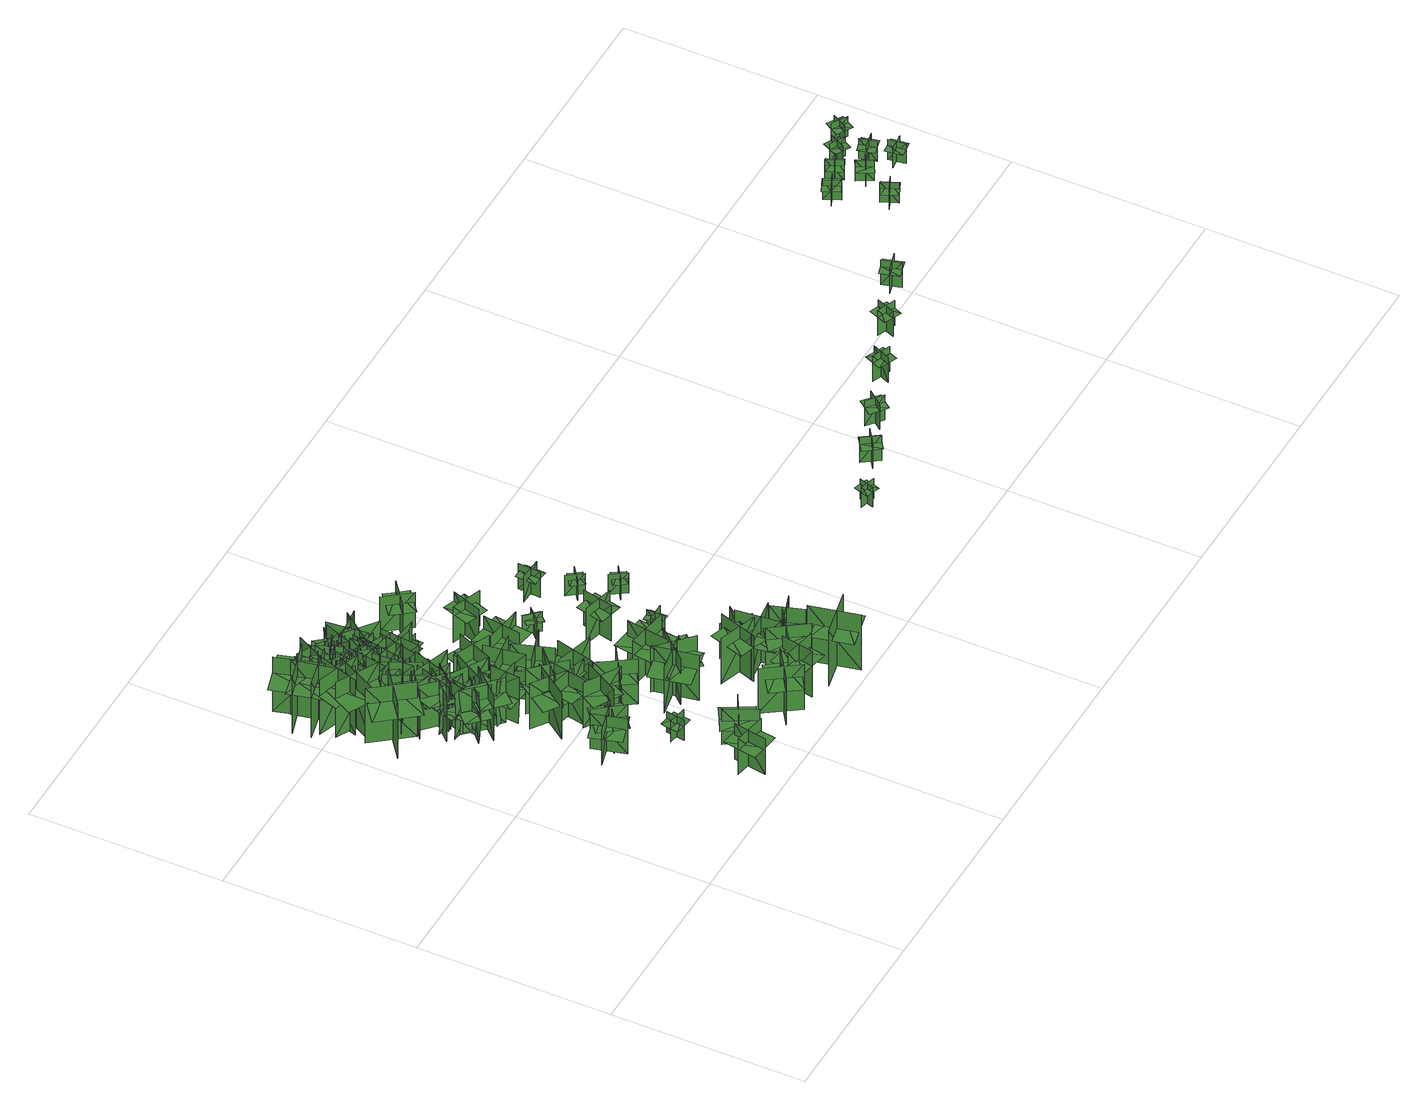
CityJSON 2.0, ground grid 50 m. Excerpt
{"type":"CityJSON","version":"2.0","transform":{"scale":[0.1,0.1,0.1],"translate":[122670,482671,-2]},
"CityObjects":{
"tree1":{"type":"SolitaryVegetationObject","geometry":[{"type":"MultiSurface","lod":"1","boundaries":[[[0,1,2]],[[0,2,3]],[[4,5,6]],[[4,6,7]],[[8,9,10]],[[8,10,11]],[[8,11,12]],[[8,12,13]]]}]},
"tree2":{"type":"SolitaryVegetationObject","geometry":[{"type":"MultiSurface","lod":"1","boundaries":[[[14,15,16]],[[14,16,17]],[[18,19,20]],[[18,20,21]],[[22,23,24]],[[22,24,25]],[[22,25,26]],[[22,26,27]]]}]},
"tree3":{"type":"SolitaryVegetationObject","geometry":[{"type":"MultiSurface","lod":"1","boundaries":[[[28,29,30]],[[28,30,31]],[[32,33,34]],[[32,34,35]],[[36,37,38]],[[36,38,39]],[[36,39,40]],[[36,40,41]]]}]},
"tree4":{"type":"SolitaryVegetationObject","geometry":[{"type":"MultiSurface","lod":"1","boundaries":[[[42,43,44]],[[42,44,45]],[[46,47,48]],[[46,48,49]],[[50,51,52]],[[50,52,53]],[[50,53,54]],[[50,54,55]]]}]},
"tree5":{"type":"SolitaryVegetationObject","geometry":[{"type":"MultiSurface","lod":"1","boundaries":[[[56,57,58]],[[56,58,59]],[[60,61,62]],[[60,62,63]],[[64,65,66]],[[64,66,67]],[[64,67,68]],[[64,68,69]]]}]},
"tree6":{"type":"SolitaryVegetationObject","geometry":[{"type":"MultiSurface","lod":"1","boundaries":[[[70,71,72]],[[70,72,73]],[[74,75,76]],[[74,76,77]],[[78,79,80]],[[78,80,81]],[[78,81,82]],[[78,82,83]]]}]},
"tree7":{"type":"SolitaryVegetationObject","geometry":[{"type":"MultiSurface","lod":"1","boundaries":[[[84,85,86]],[[84,86,87]],[[88,89,90]],[[88,90,91]],[[92,93,94]],[[92,94,95]],[[92,95,96]],[[92,96,97]]]}]},
"tree8":{"type":"SolitaryVegetationObject","geometry":[{"type":"MultiSurface","lod":"1","boundaries":[[[98,99,100]],[[98,100,101]],[[102,103,104]],[[102,104,105]],[[106,107,103]],[[106,103,102]],[[108,109,99]],[[108,99,98]],[[98,99,110]],[[98,110,111]],[[98,112,113]],[[98,113,99]]]}]},
"tree9":{"type":"SolitaryVegetationObject","geometry":[{"type":"MultiSurface","lod":"1","boundaries":[[[114,115,116]],[[114,116,117]],[[118,119,120]],[[118,120,121]],[[122,123,124]],[[122,124,125]],[[122,125,126]],[[122,126,127]]]}]},
"tree10":{"type":"SolitaryVegetationObject","geometry":[{"type":"MultiSurface","lod":"1","boundaries":[[[128,129,130]],[[128,130,131]],[[132,133,134]],[[132,134,135]],[[136,137,133]],[[136,133,132]],[[138,139,129]],[[138,129,128]],[[128,129,140]],[[128,140,141]],[[128,142,143]],[[128,143,129]]]}]},
"tree11":{"type":"SolitaryVegetationObject","geometry":[{"type":"MultiSurface","lod":"1","boundaries":[[[144,145,146]],[[144,146,147]],[[148,149,150]],[[148,150,151]],[[152,153,149]],[[152,149,148]],[[154,155,145]],[[154,145,144]],[[144,145,156]],[[144,156,157]],[[144,158,159]],[[144,159,145]]]}]},
"tree12":{"type":"SolitaryVegetationObject","geometry":[{"type":"MultiSurface","lod":"1","boundaries":[[[160,161,162]],[[160,162,163]],[[164,165,166]],[[164,166,167]],[[168,169,170]],[[168,170,171]],[[168,171,172]],[[168,172,173]]]}]},
"tree13":{"type":"SolitaryVegetationObject","geometry":[{"type":"MultiSurface","lod":"1","boundaries":[[[174,175,176]],[[174,176,177]],[[178,179,180]],[[178,180,181]],[[182,183,184]],[[182,184,185]],[[182,185,186]],[[182,186,187]]]}]},
"tree14":{"type":"SolitaryVegetationObject","geometry":[{"type":"MultiSurface","lod":"1","boundaries":[[[188,189,190]],[[188,190,191]],[[192,193,194]],[[192,194,195]],[[196,197,198]],[[196,198,199]],[[196,199,200]],[[196,200,201]]]}]},
"tree15":{"type":"SolitaryVegetationObject","geometry":[{"type":"MultiSurface","lod":"1","boundaries":[[[202,203,204]],[[202,204,205]],[[206,207,208]],[[206,208,209]],[[210,211,212]],[[210,212,213]],[[210,213,214]],[[210,214,215]]]}]},
"tree16":{"type":"SolitaryVegetationObject","geometry":[{"type":"MultiSurface","lod":"1","boundaries":[[[216,217,218]],[[216,218,219]],[[220,221,222]],[[220,222,223]],[[224,225,226]],[[224,226,227]],[[224,227,228]],[[224,228,229]]]}]},
"tree17":{"type":"SolitaryVegetationObject","geometry":[{"type":"MultiSurface","lod":"1","boundaries":[[[230,231,232]],[[230,232,233]],[[234,235,236]],[[234,236,237]],[[238,239,240]],[[238,240,241]],[[238,241,242]],[[238,242,243]]]}]},
"tree18":{"type":"SolitaryVegetationObject","geometry":[{"type":"MultiSurface","lod":"1","boundaries":[[[244,245,246]],[[244,246,247]],[[248,249,250]],[[248,250,251]],[[252,253,254]],[[252,254,255]],[[252,255,256]],[[252,256,257]]]}]},
"tree19":{"type":"SolitaryVegetationObject","geometry":[{"type":"MultiSurface","lod":"1","boundaries":[[[258,259,260]],[[258,260,261]],[[262,263,264]],[[262,264,265]],[[266,267,263]],[[266,263,262]],[[268,269,259]],[[268,259,258]],[[258,259,270]],[[258,270,271]],[[258,272,273]],[[258,273,259]]]}]},
"tree20":{"type":"SolitaryVegetationObject","geometry":[{"type":"MultiSurface","lod":"1","boundaries":[[[274,275,276]],[[274,276,277]],[[278,279,280]],[[278,280,281]],[[282,283,284]],[[282,284,285]],[[282,285,286]],[[282,286,287]]]}]},
"tree21":{"type":"SolitaryVegetationObject","geometry":[{"type":"MultiSurface","lod":"1","boundaries":[[[288,289,290]],[[288,290,291]],[[292,293,294]],[[292,294,295]],[[296,297,298]],[[296,298,299]],[[296,299,300]],[[296,300,301]]]}]},
"tree22":{"type":"SolitaryVegetationObject","geometry":[{"type":"MultiSurface","lod":"1","boundaries":[[[302,303,304]],[[302,304,305]],[[306,307,308]],[[306,308,309]],[[310,311,312]],[[310,312,313]],[[310,313,314]],[[310,314,315]]]}]},
"tree23":{"type":"SolitaryVegetationObject","geometry":[{"type":"MultiSurface","lod":"1","boundaries":[[[316,317,318]],[[316,318,319]],[[320,321,322]],[[320,322,323]],[[324,325,326]],[[324,326,327]],[[324,327,328]],[[324,328,329]]]}]},
"tree24":{"type":"SolitaryVegetationObject","geometry":[{"type":"MultiSurface","lod":"1","boundaries":[[[330,331,332]],[[330,332,333]],[[334,335,336]],[[334,336,337]],[[338,339,340]],[[338,340,341]],[[338,341,342]],[[338,342,343]]]}]},
"tree25":{"type":"SolitaryVegetationObject","geometry":[{"type":"MultiSurface","lod":"1","boundaries":[[[344,345,346]],[[344,346,347]],[[348,349,350]],[[348,350,351]],[[352,353,354]],[[352,354,355]],[[352,355,356]],[[352,356,357]]]}]},
"tree26":{"type":"SolitaryVegetationObject","geometry":[{"type":"MultiSurface","lod":"1","boundaries":[[[358,359,360]],[[358,360,361]],[[362,363,364]],[[362,364,365]],[[366,367,363]],[[366,363,362]],[[368,369,359]],[[368,359,358]],[[358,359,370]],[[358,370,371]],[[358,372,373]],[[358,373,359]]]}]},
"tree27":{"type":"SolitaryVegetationObject","geometry":[{"type":"MultiSurface","lod":"1","boundaries":[[[374,375,376]],[[374,376,377]],[[378,379,380]],[[378,380,381]],[[382,383,384]],[[382,384,385]],[[382,385,386]],[[382,386,387]]]}]},
"tree28":{"type":"SolitaryVegetationObject","geometry":[{"type":"MultiSurface","lod":"1","boundaries":[[[388,389,390]],[[388,390,391]],[[392,393,394]],[[392,394,395]],[[396,397,398]],[[396,398,399]],[[396,399,400]],[[396,400,401]]]}]},
"tree29":{"type":"SolitaryVegetationObject","geometry":[{"type":"MultiSurface","lod":"1","boundaries":[[[402,403,404]],[[402,404,405]],[[406,407,408]],[[406,408,409]],[[410,411,412]],[[410,412,413]],[[410,413,414]],[[410,414,415]]]}]},
"tree30":{"type":"SolitaryVegetationObject","geometry":[{"type":"MultiSurface","lod":"1","boundaries":[[[416,417,418]],[[416,418,419]],[[420,421,422]],[[420,422,423]],[[424,425,426]],[[424,426,427]],[[424,427,428]],[[424,428,429]]]}]},
"tree31":{"type":"SolitaryVegetationObject","geometry":[{"type":"MultiSurface","lod":"1","boundaries":[[[430,431,432]],[[430,432,433]],[[434,435,436]],[[434,436,437]],[[438,439,440]],[[438,440,441]],[[438,441,442]],[[438,442,443]]]}]},
"tree32":{"type":"SolitaryVegetationObject","geometry":[{"type":"MultiSurface","lod":"1","boundaries":[[[444,445,446]],[[444,446,447]],[[448,449,450]],[[448,450,451]],[[452,453,454]],[[452,454,455]],[[452,455,456]],[[452,456,457]]]}]},
"tree33":{"type":"SolitaryVegetationObject","geometry":[{"type":"MultiSurface","lod":"1","boundaries":[[[458,459,460]],[[458,460,461]],[[462,463,464]],[[462,464,465]],[[466,467,468]],[[466,468,469]],[[466,469,470]],[[466,470,471]]]}]},
"tree34":{"type":"SolitaryVegetationObject","geometry":[{"type":"MultiSurface","lod":"1","boundaries":[[[472,473,474]],[[472,474,475]],[[476,477,478]],[[476,478,479]],[[480,481,477]],[[480,477,476]],[[482,483,473]],[[482,473,472]],[[472,473,484]],[[472,484,485]],[[472,486,487]],[[472,487,473]]]}]},
"tree35":{"type":"SolitaryVegetationObject","geometry":[{"type":"MultiSurface","lod":"1","boundaries":[[[488,489,490]],[[488,490,491]],[[492,493,494]],[[492,494,495]],[[496,497,498]],[[496,498,499]],[[496,499,500]],[[496,500,501]]]}]},
"tree36":{"type":"SolitaryVegetationObject","geometry":[{"type":"MultiSurface","lod":"1","boundaries":[[[502,503,504]],[[502,504,505]],[[506,507,508]],[[506,508,509]],[[510,511,512]],[[510,512,513]],[[510,513,514]],[[510,514,515]]]}]},
"tree37":{"type":"SolitaryVegetationObject","geometry":[{"type":"MultiSurface","lod":"1","boundaries":[[[516,517,518]],[[516,518,519]],[[520,521,522]],[[520,522,523]],[[524,525,521]],[[524,521,520]],[[526,527,517]],[[526,517,516]],[[516,517,528]],[[516,528,529]],[[516,530,531]],[[516,531,517]]]}]},
"tree38":{"type":"SolitaryVegetationObject","geometry":[{"type":"MultiSurface","lod":"1","boundaries":[[[532,533,534]],[[532,534,535]],[[536,537,538]],[[536,538,539]],[[540,541,542]],[[540,542,543]],[[540,543,544]],[[540,544,545]]]}]},
"tree39":{"type":"SolitaryVegetationObject","geometry":[{"type":"MultiSurface","lod":"1","boundaries":[[[546,547,548]],[[546,548,549]],[[550,551,552]],[[550,552,553]],[[554,555,551]],[[554,551,550]],[[556,557,547]],[[556,547,546]],[[546,547,558]],[[546,558,559]],[[546,560,561]],[[546,561,547]]]}]},
"tree40":{"type":"SolitaryVegetationObject","geometry":[{"type":"MultiSurface","lod":"1","boundaries":[[[562,563,564]],[[562,564,565]],[[566,567,568]],[[566,568,569]],[[570,571,572]],[[570,572,573]],[[570,573,574]],[[570,574,575]]]}]},
"tree41":{"type":"SolitaryVegetationObject","geometry":[{"type":"MultiSurface","lod":"1","boundaries":[[[576,577,578]],[[576,578,579]],[[580,581,582]],[[580,582,583]],[[584,585,586]],[[584,586,587]],[[584,587,588]],[[584,588,589]]]}]},
"tree42":{"type":"SolitaryVegetationObject","geometry":[{"type":"MultiSurface","lod":"1","boundaries":[[[590,591,592]],[[590,592,593]],[[594,595,596]],[[594,596,597]],[[598,599,600]],[[598,600,601]],[[598,602,603]],[[598,603,599]]]}]},
"tree43":{"type":"SolitaryVegetationObject","geometry":[{"type":"MultiSurface","lod":"1","boundaries":[[[604,605,606]],[[604,606,607]],[[608,609,610]],[[608,610,611]],[[612,613,609]],[[612,609,608]],[[614,615,605]],[[614,605,604]],[[604,605,616]],[[604,616,617]],[[604,618,619]],[[604,619,605]]]}]},
"tree44":{"type":"SolitaryVegetationObject","geometry":[{"type":"MultiSurface","lod":"1","boundaries":[[[620,621,622]],[[620,622,623]],[[624,625,626]],[[624,626,627]],[[628,629,625]],[[628,625,624]],[[630,631,621]],[[630,621,620]],[[620,621,632]],[[620,632,633]],[[620,634,635]],[[620,635,621]]]}]},
"tree45":{"type":"SolitaryVegetationObject","geometry":[{"type":"MultiSurface","lod":"1","boundaries":[[[636,637,638]],[[636,638,639]],[[640,641,642]],[[640,642,643]],[[644,645,646]],[[644,646,647]],[[644,647,648]],[[644,648,649]]]}]},
"tree46":{"type":"SolitaryVegetationObject","geometry":[{"type":"MultiSurface","lod":"1","boundaries":[[[650,651,652]],[[650,652,653]],[[654,655,656]],[[654,656,657]],[[658,659,655]],[[658,655,654]],[[660,661,651]],[[660,651,650]],[[650,651,662]],[[650,662,663]],[[650,664,665]],[[650,665,651]]]}]},
"tree47":{"type":"SolitaryVegetationObject","geometry":[{"type":"MultiSurface","lod":"1","boundaries":[[[666,667,668]],[[666,668,669]],[[670,671,672]],[[670,672,673]],[[674,675,676]],[[674,676,677]],[[674,677,678]],[[674,678,679]]]}]},
"tree48":{"type":"SolitaryVegetationObject","geometry":[{"type":"MultiSurface","lod":"1","boundaries":[[[680,681,682]],[[680,682,683]],[[684,685,686]],[[684,686,687]],[[688,689,690]],[[688,690,691]],[[688,691,692]],[[688,692,693]]]}]},
"tree49":{"type":"SolitaryVegetationObject","geometry":[{"type":"MultiSurface","lod":"1","boundaries":[[[694,695,696]],[[694,696,697]],[[698,699,700]],[[698,700,701]],[[702,703,704]],[[702,704,705]],[[702,705,706]],[[702,706,707]]]}]},
"tree50":{"type":"SolitaryVegetationObject","geometry":[{"type":"MultiSurface","lod":"1","boundaries":[[[708,709,710]],[[708,710,711]],[[712,713,714]],[[712,714,715]],[[716,717,718]],[[716,718,719]],[[716,719,720]],[[716,720,721]]]}]},
"tree51":{"type":"SolitaryVegetationObject","geometry":[{"type":"MultiSurface","lod":"1","boundaries":[[[722,723,724]],[[722,724,725]],[[726,727,728]],[[726,728,729]],[[730,731,732]],[[730,732,733]],[[730,733,734]],[[730,734,735]]]}]},
"tree52":{"type":"SolitaryVegetationObject","geometry":[{"type":"MultiSurface","lod":"1","boundaries":[[[736,737,738]],[[736,738,739]],[[740,741,742]],[[740,742,743]],[[744,745,746]],[[744,746,747]],[[744,747,748]],[[744,748,749]]]}]},
"tree53":{"type":"SolitaryVegetationObject","geometry":[{"type":"MultiSurface","lod":"1","boundaries":[[[750,751,752]],[[750,752,753]],[[754,755,756]],[[754,756,757]],[[758,759,760]],[[758,760,761]],[[758,761,762]],[[758,762,763]]]}]},
"tree54":{"type":"SolitaryVegetationObject","geometry":[{"type":"MultiSurface","lod":"1","boundaries":[[[764,765,766]],[[764,766,767]],[[768,769,770]],[[768,770,771]],[[772,773,774]],[[772,774,775]],[[772,775,776]],[[772,776,777]]]}]},
"tree55":{"type":"SolitaryVegetationObject","geometry":[{"type":"MultiSurface","lod":"1","boundaries":[[[778,779,780]],[[778,780,781]],[[782,783,784]],[[782,784,785]],[[786,787,788]],[[786,788,789]],[[786,790,791]],[[786,791,787]]]}]},
"tree56":{"type":"SolitaryVegetationObject","geometry":[{"type":"MultiSurface","lod":"1","boundaries":[[[792,793,794]],[[792,794,795]],[[796,797,798]],[[796,798,799]],[[800,801,802]],[[800,802,803]],[[800,803,804]],[[800,804,805]]]}]},
"tree57":{"type":"SolitaryVegetationObject","geometry":[{"type":"MultiSurface","lod":"1","boundaries":[[[806,807,808]],[[806,808,809]],[[810,811,812]],[[810,812,813]],[[814,815,816]],[[814,816,817]],[[814,817,818]],[[814,818,819]]]}]},
"tree58":{"type":"SolitaryVegetationObject","geometry":[{"type":"MultiSurface","lod":"1","boundaries":[[[820,821,822]],[[820,822,823]],[[824,825,826]],[[824,826,827]],[[828,829,830]],[[828,830,831]],[[828,831,832]],[[828,832,833]]]}]},
"tree59":{"type":"SolitaryVegetationObject","geometry":[{"type":"MultiSurface","lod":"1","boundaries":[[[834,835,836]],[[834,836,837]],[[838,839,840]],[[838,840,841]],[[842,843,844]],[[842,844,845]],[[842,845,846]],[[842,846,847]]]}]},
"tree60":{"type":"SolitaryVegetationObject","geometry":[{"type":"MultiSurface","lod":"1","boundaries":[[[848,849,850]],[[848,850,851]],[[852,853,854]],[[852,854,855]],[[856,857,858]],[[856,858,859]],[[856,859,860]],[[856,860,861]]]}]},
"tree61":{"type":"SolitaryVegetationObject","geometry":[{"type":"MultiSurface","lod":"1","boundaries":[[[862,863,864]],[[862,864,865]],[[866,867,868]],[[866,868,869]],[[870,871,872]],[[870,872,873]],[[870,874,875]],[[870,875,871]]]}]},
"tree62":{"type":"SolitaryVegetationObject","geometry":[{"type":"MultiSurface","lod":"1","boundaries":[[[876,877,878]],[[876,878,879]],[[880,881,882]],[[880,882,883]],[[884,885,886]],[[884,886,887]],[[884,888,889]],[[884,889,885]]]}]},
"tree63":{"type":"SolitaryVegetationObject","geometry":[{"type":"MultiSurface","lod":"1","boundaries":[[[890,891,892]],[[890,892,893]],[[894,895,896]],[[894,896,897]],[[898,899,900]],[[898,900,901]],[[898,902,903]],[[898,903,899]]]}]},
"tree64":{"type":"SolitaryVegetationObject","geometry":[{"type":"MultiSurface","lod":"1","boundaries":[[[904,905,906]],[[904,906,907]],[[908,909,910]],[[908,910,911]],[[912,913,914]],[[912,914,915]],[[912,916,917]],[[912,917,913]]]}]},
"tree65":{"type":"SolitaryVegetationObject","geometry":[{"type":"MultiSurface","lod":"1","boundaries":[[[918,919,920]],[[918,920,921]],[[922,923,924]],[[922,924,925]],[[926,927,928]],[[926,928,929]],[[926,930,931]],[[926,931,927]]]}]},
"tree66":{"type":"SolitaryVegetationObject","geometry":[{"type":"MultiSurface","lod":"1","boundaries":[[[932,933,934]],[[932,934,935]],[[936,937,938]],[[936,938,939]],[[940,941,942]],[[940,942,943]],[[940,943,944]],[[940,944,945]]]}]},
"tree67":{"type":"SolitaryVegetationObject","geometry":[{"type":"MultiSurface","lod":"1","boundaries":[[[946,947,948]],[[946,948,949]],[[950,951,952]],[[950,952,953]],[[954,955,956]],[[954,956,957]],[[954,958,959]],[[954,959,955]]]}]},
"tree68":{"type":"SolitaryVegetationObject","geometry":[{"type":"MultiSurface","lod":"1","boundaries":[[[960,961,962]],[[960,962,963]],[[964,965,966]],[[964,966,967]],[[968,969,970]],[[968,970,971]],[[968,971,972]],[[968,972,973]]]}]},
"tree69":{"type":"SolitaryVegetationObject","geometry":[{"type":"MultiSurface","lod":"1","boundaries":[[[974,975,976]],[[974,976,977]],[[978,979,980]],[[978,980,981]],[[982,983,984]],[[982,984,985]],[[982,985,986]],[[982,986,987]]]}]},
"tree70":{"type":"SolitaryVegetationObject","geometry":[{"type":"MultiSurface","lod":"1","boundaries":[[[988,989,990]],[[988,990,991]],[[992,993,994]],[[992,994,995]],[[996,997,998]],[[996,998,999]],[[996,1000,1001]],[[996,1001,997]]]}]},
"tree71":{"type":"SolitaryVegetationObject","geometry":[{"type":"MultiSurface","lod":"1","boundaries":[[[1002,1003,1004]],[[1002,1004,1005]],[[1006,1007,1008]],[[1006,1008,1009]],[[1010,1011,1012]],[[1010,1012,1013]],[[1010,1014,1015]],[[1010,1015,1011]]]}]},
"tree72":{"type":"SolitaryVegetationObject","geometry":[{"type":"MultiSurface","lod":"1","boundaries":[[[1016,1017,1018]],[[1016,1018,1019]],[[1020,1021,1022]],[[1020,1022,1023]],[[1024,1025,1026]],[[1024,1026,1027]],[[1024,1028,1029]],[[1024,1029,1025]]]}]},
"tree73":{"type":"SolitaryVegetationObject","geometry":[{"type":"MultiSurface","lod":"1","boundaries":[[[1030,1031,1032]],[[1030,1032,1033]],[[1034,1035,1036]],[[1034,1036,1037]],[[1038,1039,1040]],[[1038,1040,1041]],[[1038,1042,1043]],[[1038,1043,1039]]]}]},
"tree74":{"type":"SolitaryVegetationObject","geometry":[{"type":"MultiSurface","lod":"1","boundaries":[[[1044,1045,1046]],[[1044,1046,1047]],[[1048,1049,1050]],[[1048,1050,1051]],[[1052,1053,1054]],[[1052,1054,1055]],[[1052,1056,1057]],[[1052,1057,1053]]]}]},
"tree75":{"type":"SolitaryVegetationObject","geometry":[{"type":"MultiSurface","lod":"1","boundaries":[[[1058,1059,1060]],[[1058,1060,1061]],[[1062,1063,1064]],[[1062,1064,1065]],[[1066,1067,1068]],[[1066,1068,1069]],[[1066,1070,1071]],[[1066,1071,1067]]]}]},
"tree76":{"type":"SolitaryVegetationObject","geometry":[{"type":"MultiSurface","lod":"1","boundaries":[[[1072,1073,1074]],[[1072,1074,1075]],[[1076,1077,1078]],[[1076,1078,1079]],[[1080,1081,1082]],[[1080,1082,1083]],[[1080,1083,1084]],[[1080,1084,1085]]]}]},
"tree77":{"type":"SolitaryVegetationObject","geometry":[{"type":"MultiSurface","lod":"1","boundaries":[[[1086,1087,1088]],[[1086,1088,1089]],[[1090,1091,1092]],[[1090,1092,1093]],[[1094,1095,1096]],[[1094,1096,1097]],[[1094,1097,1098]],[[1094,1098,1099]]]}]},
"tree78":{"type":"SolitaryVegetationObject","geometry":[{"type":"MultiSurface","lod":"1","boundaries":[[[1100,1101,1102]],[[1100,1102,1103]],[[1104,1105,1106]],[[1104,1106,1107]],[[1108,1109,1110]],[[1108,1110,1111]],[[1108,1111,1112]],[[1108,1112,1113]]]}]},
"tree79":{"type":"SolitaryVegetationObject","geometry":[{"type":"MultiSurface","lod":"1","boundaries":[[[1114,1115,1116]],[[1114,1116,1117]],[[1118,1119,1120]],[[1118,1120,1121]],[[1122,1123,1124]],[[1122,1124,1125]],[[1122,1125,1126]],[[1122,1126,1127]]]}]},
"tree80":{"type":"SolitaryVegetationObject","geometry":[{"type":"MultiSurface","lod":"1","boundaries":[[[1128,1129,1130]],[[1128,1130,1131]],[[1132,1133,1134]],[[1132,1134,1135]],[[1136,1137,1138]],[[1136,1138,1139]],[[1136,1139,1140]],[[1136,1140,1141]]]}]},
"tree81":{"type":"SolitaryVegetationObject","geometry":[{"type":"MultiSurface","lod":"1","boundaries":[[[1142,1143,1144]],[[1142,1144,1145]],[[1146,1147,1148]],[[1146,1148,1149]],[[1150,1151,1152]],[[1150,1152,1153]],[[1150,1153,1154]],[[1150,1154,1155]]]}]},
"tree82":{"type":"SolitaryVegetationObject","geometry":[{"type":"MultiSurface","lod":"1","boundaries":[[[1156,1157,1158]],[[1156,1158,1159]],[[1160,1161,1162]],[[1160,1162,1163]],[[1164,1165,1166]],[[1164,1166,1167]],[[1164,1167,1168]],[[1164,1168,1169]]]}]},
"tree83":{"type":"SolitaryVegetationObject","geometry":[{"type":"MultiSurface","lod":"1","boundaries":[[[1170,1171,1172]],[[1170,1172,1173]],[[1174,1175,1176]],[[1174,1176,1177]],[[1178,1179,1180]],[[1178,1180,1181]],[[1178,1181,1182]],[[1178,1182,1183]]]}]},
"tree84":{"type":"SolitaryVegetationObject","geometry":[{"type":"MultiSurface","lod":"1","boundaries":[[[1184,1185,1186]],[[1184,1186,1187]],[[1188,1189,1190]],[[1188,1190,1191]],[[1192,1193,1194]],[[1192,1194,1195]],[[1192,1195,1196]],[[1192,1196,1197]]]}]},
"tree85":{"type":"SolitaryVegetationObject","geometry":[{"type":"MultiSurface","lod":"1","boundaries":[[[1198,1199,1200]],[[1198,1200,1201]],[[1202,1203,1204]],[[1202,1204,1205]],[[1206,1207,1208]],[[1206,1208,1209]],[[1206,1209,1210]],[[1206,1210,1211]]]}]},
"tree86":{"type":"SolitaryVegetationObject","geometry":[{"type":"MultiSurface","lod":"1","boundaries":[[[1212,1213,1214]],[[1212,1214,1215]],[[1216,1217,1218]],[[1216,1218,1219]],[[1220,1221,1222]],[[1220,1222,1223]],[[1220,1223,1224]],[[1220,1224,1225]]]}]},
"tree87":{"type":"SolitaryVegetationObject","geometry":[{"type":"MultiSurface","lod":"1","boundaries":[[[1226,1227,1228]],[[1226,1228,1229]],[[1230,1231,1232]],[[1230,1232,1233]],[[1234,1235,1236]],[[1234,1236,1237]],[[1234,1237,1238]],[[1234,1238,1239]]]}]},
"tree88":{"type":"SolitaryVegetationObject","geometry":[{"type":"MultiSurface","lod":"1","boundaries":[[[1240,1241,1242]],[[1240,1242,1243]],[[1244,1245,1246]],[[1244,1246,1247]],[[1248,1249,1250]],[[1248,1250,1251]],[[1248,1251,1252]],[[1248,1252,1253]]]}]},
"tree89":{"type":"SolitaryVegetationObject","geometry":[{"type":"MultiSurface","lod":"1","boundaries":[[[1254,1255,1256]],[[1254,1256,1257]],[[1258,1259,1260]],[[1258,1260,1261]],[[1262,1263,1264]],[[1262,1264,1265]],[[1262,1265,1266]],[[1262,1266,1267]]]}]}
},
"vertices":[
[136,823,9],[62,920,9],[62,920,179],[136,823,179],[147,904,9],[50,829,9],[50,829,179],[147,904,179],[147,904,131],[110,952,131],[13,877,131],[50,829,131],[88,781,131],[184,855,131],
[46,987,12],[154,930,12],[154,930,182],[46,987,182],[70,910,12],[126,1017,12],[126,1017,182],[70,910,182],[70,910,134],[124,881,134],[180,989,134],[126,1017,134],[73,1046,134],[16,938,134],
[39,1025,11],[154,986,11],[154,986,180],[39,1025,180],[74,952,11],[113,1067,11],[113,1067,180],[74,952,180],[74,952,132],[131,932,132],[171,1047,132],[113,1067,132],[56,1087,132],[16,972,132],
[97,997,9],[71,1116,9],[71,1116,178],[97,997,178],[141,1065,9],[23,1039,9],[23,1039,178],[141,1065,178],[141,1065,131],[128,1125,131],[9,1098,131],[23,1039,131],[36,979,131],[155,1006,131],
[229,395,23],[314,418,23],[314,418,132],[229,395,132],[290,360,23],[267,445,23],[267,445,132],[290,360,132],[236,390,97],[247,351,97],[332,376,97],[321,415,97],[309,454,97],[225,429,97],
[133,1119,8],[16,1084,8],[16,1084,177],[133,1119,177],[62,1158,8],[97,1041,8],[97,1041,177],[62,1158,177],[62,1158,129],[4,1141,129],[38,1024,129],[97,1041,129],[155,1059,129],[120,1175,129],
[370,46,25],[385,132,25],[385,132,135],[370,46,135],[427,86,25],[341,101,25],[341,101,135],[427,86,135],[377,50,100],[417,44,100],[431,131,100],[391,137,100],[351,143,100],[337,56,100],
[232,681,82],[180,737,82],[151,709,82],[204,654,82],[179,682,82],[235,734,82],[232,737,152],[176,685,152],[176,685,12],[232,737,12],[235,683,12],[182,739,12],[180,737,152],[232,681,152],[260,708,82],[208,763,82],
[144,882,6],[208,799,6],[208,799,145],[144,882,145],[135,816,6],[135,816,145],[218,879,145],[218,879,6],[135,816,101],[162,781,101],[228,832,101],[202,867,101],[175,901,101],[109,850,101],
[196,695,81],[208,770,81],[169,776,81],[157,701,81],[164,737,81],[239,725,81],[240,729,151],[165,741,151],[165,741,11],[240,729,11],[199,694,11],[211,770,11],[208,770,151],[196,695,151],[234,689,81],[246,764,81],
[188,731,81],[210,804,81],[172,815,81],[150,742,81],[162,776,81],[235,755,81],[236,759,151],[163,781,151],[163,781,11],[236,759,11],[191,730,11],[213,803,11],[210,804,151],[188,731,151],[225,720,81],[247,793,81],
[346,442,24],[277,387,24],[277,387,134],[346,442,134],[277,450,24],[331,381,24],[331,381,134],[277,450,134],[338,443,99],[313,475,99],[244,419,99],[270,387,99],[296,356,99],[364,412,99],
[153,924,7],[197,829,7],[197,829,146],[153,924,146],[130,861,7],[130,861,146],[225,905,146],[225,905,7],[130,861,102],[148,822,102],[224,856,102],[206,896,102],[188,936,102],[112,901,102],
[157,903,8],[211,813,8],[211,813,148],[157,903,148],[141,838,8],[141,838,148],[231,891,148],[231,891,8],[141,838,104],[163,800,104],[235,843,104],[213,881,104],[191,918,104],[119,876,104],
[226,764,9],[150,836,9],[150,836,148],[226,764,148],[224,831,9],[224,831,148],[152,755,148],[152,755,9],[224,831,104],[192,861,104],[135,801,104],[166,770,104],[198,740,104],[256,801,104],
[197,657,17],[268,734,17],[268,734,157],[197,657,157],[264,660,17],[264,660,157],[187,731,157],[187,731,17],[264,660,113],[294,692,113],[232,749,113],[202,717,113],[173,684,113],[234,628,113],
[215,864,12],[181,765,12],[181,765,151],[215,864,151],[155,834,12],[155,834,151],[254,800,151],[254,800,12],[155,834,107],[141,793,107],[219,765,107],[234,807,107],[249,848,107],[170,876,107],
[198,967,4],[118,907,4],[118,907,143],[198,967,143],[132,977,4],[192,897,4],[192,897,143],[132,977,143],[132,977,104],[92,947,104],[153,867,104],[192,897,104],[232,927,104],[172,1007,104],
[242,763,85],[186,815,85],[159,786,85],[215,734,85],[189,760,85],[241,816,85],[238,819,155],[186,763,155],[186,763,15],[238,819,15],[244,765,15],[188,817,15],[186,815,155],[242,763,155],[269,791,85],[213,843,85],
[104,1032,5],[197,1067,5],[197,1067,144],[104,1032,144],[164,1004,5],[129,1097,5],[129,1097,144],[164,1004,144],[164,1004,105],[211,1021,105],[176,1115,105],[129,1097,105],[82,1079,105],[117,986,105],
[168,1042,7],[114,1126,7],[114,1126,146],[168,1042,146],[182,1107,7],[99,1053,7],[99,1053,146],[182,1107,146],[182,1107,107],[155,1149,107],[71,1095,107],[99,1053,107],[126,1011,107],[209,1065,107],
[173,1067,11],[152,965,11],[152,965,151],[173,1067,151],[117,1030,11],[117,1030,151],[220,1008,151],[220,1008,11],[117,1030,107],[108,987,107],[190,970,107],[199,1013,107],[208,1055,107],[126,1073,107],
[414,278,31],[364,286,31],[364,286,94],[414,278,94],[390,310,31],[382,261,31],[382,261,94],[390,310,94],[411,282,74],[415,305,74],[365,312,74],[361,289,74],[358,266,74],[408,259,74],
[162,874,15],[255,921,15],[255,921,155],[162,874,155],[225,854,15],[225,854,155],[178,947,155],[178,947,15],[225,854,111],[264,873,111],[226,948,111],[187,928,111],[149,908,111],[186,834,111],
[233,973,14],[130,991,14],[130,991,153],[233,973,153],[194,1028,14],[194,1028,153],[176,925,153],[176,925,14],[194,1028,109],[151,1035,109],[136,953,109],[180,946,109],[223,938,109],[237,1021,109],
[280,707,91],[274,631,91],[313,628,91],[319,704,91],[315,668,91],[239,674,91],[238,669,161],[314,663,161],[314,663,21],[238,669,21],[276,707,21],[270,631,21],[274,631,161],[280,707,161],[241,710,91],[235,634,91],
[215,778,20],[305,725,20],[305,725,159],[215,778,159],[232,713,20],[232,713,159],[285,803,159],[285,803,20],[232,713,115],[270,691,115],[312,763,115],[275,785,115],[237,807,115],[194,735,115],
[183,1006,12],[132,1097,12],[132,1097,151],[183,1006,151],[201,1071,12],[201,1071,151],[110,1019,151],[110,1019,12],[201,1071,107],[179,1109,107],[107,1068,107],[128,1030,107],[149,992,107],[222,1032,107],
[454,103,27],[412,180,27],[412,180,136],[454,103,136],[474,170,27],[396,128,27],[396,128,136],[474,170,136],[456,111,101],[492,131,101],[449,207,101],[413,187,101],[378,167,101],[421,91,101],
[267,518,22],[334,610,22],[334,610,163],[267,518,163],[356,533,22],[264,599,22],[264,599,163],[356,533,163],[278,519,118],[321,489,118],[386,583,118],[343,612,118],[300,642,118],[235,549,118],
[248,886,18],[213,787,18],[213,787,157],[248,886,157],[187,856,18],[187,856,157],[286,822,157],[286,822,18],[187,856,113],[173,815,113],[252,787,113],[266,829,113],[281,870,113],[202,898,113],
[200,972,15],[205,867,15],[205,867,155],[200,972,155],[155,922,15],[155,922,155],[260,927,155],[260,927,15],[155,922,111],[157,878,111],[241,883,111],[239,926,111],[237,970,111],[153,966,111],
[203,1065,13],[155,972,13],[155,972,153],[203,1065,153],[139,1044,13],[139,1044,153],[232,996,153],[232,996,13],[139,1044,109],[119,1005,109],[194,967,109],[214,1006,109],[234,1045,109],[159,1083,109],
[176,1145,81],[139,1078,81],[174,1059,81],[211,1126,81],[192,1095,81],[125,1131,81],[123,1127,151],[190,1090,151],[190,1090,11],[123,1127,11],[174,1147,11],[137,1080,11],[139,1078,151],[176,1145,151],[142,1164,81],[106,1097,81],
[381,506,28],[329,416,28],[329,416,168],[381,506,168],[317,488,28],[317,488,168],[407,436,168],[407,436,28],[317,488,124],[295,451,124],[367,409,124],[389,447,124],[411,485,124],[338,526,124],
[234,1028,15],[152,964,15],[152,964,154],[234,1028,154],[168,1036,15],[168,1036,154],[232,954,154],[232,954,15],[168,1036,110],[133,1010,110],[185,944,110],[219,970,110],[254,997,110],[202,1063,110],
[196,1031,83],[166,1101,83],[130,1085,83],[160,1015,83],[147,1049,83],[217,1079,83],[215,1084,153],[145,1054,153],[145,1054,13],[215,1084,13],[199,1032,13],[169,1102,13],[166,1101,153],[196,1031,153],[232,1046,83],[202,1116,83],
[292,549,26],[394,526,26],[394,526,166],[292,549,166],[329,492,26],[329,492,166],[351,595,166],[351,595,26],[329,492,122],[371,483,122],[389,565,122],[346,574,122],[304,583,122],[286,502,122],
[151,1113,68],[207,1094,68],[217,1124,68],[160,1142,68],[187,1132,68],[169,1076,68],[172,1075,122],[191,1131,122],[191,1131,13],[172,1075,13],[150,1111,13],[207,1092,13],[207,1094,122],[151,1113,122],[141,1084,68],[198,1066,68],
[264,979,15],[172,1016,15],[172,1016,153],[264,979,153],[238,1040,15],[201,948,15],[201,948,154],[238,1040,153],[238,1040,115],[192,1059,115],[155,966,115],[201,948,115],[248,929,115],[285,1022,115],
[306,554,26],[382,626,26],[382,626,166],[306,554,166],[374,552,26],[374,552,166],[301,628,166],[301,628,26],[374,552,122],[405,582,122],[347,643,122],[316,613,122],[284,583,122],[342,522,122],
[217,915,15],[236,1020,15],[236,1020,156],[217,915,156],[286,964,15],[181,982,15],[181,982,156],[286,964,156],[219,924,119],[236,1020,119],[194,1027,119],[177,931,119],[260,917,119],[277,1012,119],
[261,1001,86],[185,1005,86],[183,965,87],[259,962,87],[223,965,86],[226,1041,86],[221,1041,156],[218,965,156],[218,965,16],[221,1041,16],[261,1004,16],[185,1008,16],[185,1005,156],[261,1001,156],[263,1040,87],[186,1043,87],
[223,1055,84],[175,1115,84],[144,1091,85],[191,1031,85],[170,1060,84],[230,1108,84],[227,1111,154],[167,1064,154],[167,1064,14],[227,1111,14],[225,1057,14],[178,1117,14],[175,1115,154],[223,1055,154],[253,1079,85],[205,1139,85],
[301,928,19],[199,952,19],[199,952,158],[301,928,158],[265,985,19],[265,985,158],[241,883,158],[241,883,19],[265,985,114],[223,995,114],[203,914,114],[246,903,114],[288,893,114],[308,975,114],
[236,1108,86],[209,1037,86],[246,1023,86],[273,1094,86],[259,1060,86],[187,1088,86],[186,1084,156],[257,1056,156],[257,1056,16],[186,1084,16],[233,1109,16],[206,1038,16],[209,1037,156],[236,1108,156],[200,1122,86],[173,1051,86],
[384,715,25],[281,699,25],[281,699,165],[384,715,165],[330,754,25],[330,754,165],[346,651,165],[346,651,25],[330,754,121],[287,748,121],[300,665,121],[343,672,121],[386,679,121],[373,761,121],
[278,990,20],[266,886,20],[266,886,160],[278,990,160],[226,948,20],[226,948,160],[330,936,160],[330,936,20],[226,948,116],[221,905,116],[304,895,116],[309,939,116],[314,982,116],[231,992,116],
[444,411,32],[386,498,32],[386,498,172],[444,411,172],[457,476,32],[457,476,172],[369,419,172],[369,419,32],[457,476,128],[433,513,128],[363,467,128],[387,431,128],[411,394,128],[481,440,128],
[367,756,24],[271,798,24],[271,798,163],[367,756,163],[342,818,24],[342,818,163],[301,722,163],[301,722,24],[342,818,119],[302,836,119],[269,759,119],[309,741,119],[349,724,119],[382,801,119],
[219,1068,19],[302,1004,19],[302,1004,158],[219,1068,158],[228,1001,19],[228,1001,158],[292,1084,158],[292,1084,19],[228,1001,114],[262,975,114],[313,1041,114],[279,1067,114],[244,1094,114],[193,1028,114],
[242,1113,18],[254,1009,18],[254,1009,158],[242,1113,158],[201,1060,18],[201,1060,158],[305,1072,158],[305,1072,18],[201,1060,114],[206,1017,114],[289,1026,114],[284,1069,114],[279,1113,114],[196,1104,114],
[417,605,30],[390,504,30],[390,504,170],[417,605,170],[359,572,30],[359,572,170],[460,544,170],[460,544,30],[359,572,126],[347,529,126],[428,508,126],[440,550,126],[451,592,126],[370,614,126],
[334,629,28],[433,662,28],[433,662,168],[334,629,168],[394,599,28],[394,599,168],[360,698,168],[360,698,28],[394,599,124],[435,613,124],[408,693,124],[367,679,124],[326,664,124],[353,585,124],
[630,140,24],[542,80,24],[542,80,165],[630,140,165],[547,155,24],[607,67,24],[607,67,165],[547,155,165],[622,135,128],[542,80,128],[566,45,128],[646,100,128],[598,170,128],[518,114,128],
[446,345,29],[558,365,29],[558,365,170],[446,345,170],[520,293,29],[500,405,29],[500,405,170],[520,293,170],[455,338,125],[465,287,125],[576,309,125],[566,360,125],[555,412,125],[444,389,125],
[347,929,25],[351,974,25],[351,974,87],[347,929,87],[370,948,25],[326,952,25],[326,952,87],[370,948,87],[370,948,69],[371,970,69],[327,974,69],[326,952,69],[324,930,69],[368,926,69],
[364,750,28],[463,737,28],[463,737,166],[364,750,166],[404,697,28],[417,796,28],[417,796,166],[404,697,166],[404,697,128],[453,690,128],[466,789,128],[417,796,128],[367,802,128],[355,703,128],
[489,325,29],[565,408,29],[565,408,170],[489,325,170],[578,328,29],[495,405,29],[495,405,170],[578,328,170],[499,324,124],[538,290,124],[614,374,124],[574,409,124],[535,444,124],[460,359,124],
[533,380,30],[549,492,30],[549,492,171],[533,380,171],[605,433,30],[493,450,30],[493,450,171],[605,433,171],[541,386,125],[593,379,125],[608,491,125],[556,498,125],[504,504,125],[490,392,125],
[707,100,24],[623,116,24],[623,116,166],[707,100,166],[670,154,24],[654,70,24],[654,70,166],[670,154,166],[670,154,120],[654,70,120],[699,61,120],[716,145,120],[624,162,120],[608,79,120],
[461,1045,27],[396,994,27],[396,994,136],[461,1045,136],[396,1053,27],[447,987,27],[447,987,136],[396,1053,136],[455,1040,108],[396,994,108],[416,968,108],[475,1015,108],[435,1066,108],[376,1020,108],
[676,314,22],[642,214,22],[642,214,163],[676,314,163],[601,277,22],[701,243,22],[701,243,163],[601,277,163],[673,306,127],[642,214,127],[681,200,127],[713,292,127],[633,319,127],[602,227,127],
[467,834,20],[495,912,20],[495,912,130],[467,834,130],[526,862,20],[448,890,20],[448,890,130],[526,862,130],[469,840,102],[495,912,102],[464,923,102],[439,851,102],[500,829,102],[526,901,102],
[739,115,23],[678,202,23],[678,202,164],[739,115,164],[753,198,23],[666,137,23],[666,137,164],[753,198,164],[734,123,128],[678,202,128],[643,178,128],[699,98,128],[768,147,128],[712,226,128],
[702,294,21],[714,181,21],[714,181,162],[702,294,162],[645,223,21],[758,236,21],[758,236,162],[645,223,162],[694,286,117],[642,279,117],[657,167,117],[709,173,117],[760,180,117],[746,292,117],
[533,755,28],[567,722,28],[567,722,90],[533,755,90],[533,718,28],[567,751,28],[567,751,90],[533,718,90],[536,752,74],[567,722,74],[580,735,74],[549,765,74],[523,739,74],[553,708,74],
[789,13,21],[762,138,21],[762,138,192],[789,13,192],[833,82,21],[833,82,192],[708,55,192],[708,55,21],[833,82,138],[821,134,138],[722,112,138],[733,60,138],[744,8,138],[844,30,138],
[686,261,24],[736,325,24],[736,325,133],[686,261,133],[738,268,24],[738,268,133],[674,318,133],[674,318,24],[738,268,98],[759,295,98],[708,335,98],[687,308,98],[666,281,98],[717,241,98],
[633,648,24],[614,568,24],[614,568,134],[633,648,134],[578,614,24],[658,594,24],[658,594,134],[578,614,134],[632,641,106],[614,568,106],[645,560,106],[663,634,106],[600,649,106],[582,576,106],
[716,177,25],[797,204,25],[797,204,166],[716,177,166],[774,148,25],[748,229,25],[748,229,166],[774,148,166],[774,148,120],[748,229,120],[703,215,120],[730,134,120],[819,163,120],[792,244,120],
[684,465,24],[685,512,24],[685,512,87],[684,465,87],[711,491,24],[663,491,24],[663,491,87],[711,491,87],[684,469,71],[685,512,71],[666,512,71],[666,469,71],[703,468,71],[703,512,71],
[675,839,24],[672,780,24],[672,780,102],[675,839,102],[641,807,24],[700,804,24],[700,804,102],[641,807,102],[675,833,82],[672,780,82],[695,778,82],[698,832,82],[652,835,82],[649,781,82],
[741,728,22],[703,699,22],[703,699,85],[741,728,85],[704,733,22],[732,695,22],[732,695,85],[704,733,85],[738,725,69],[703,699,69],[714,685,69],[749,710,69],[727,740,69],[692,714,69],
[788,638,23],[749,612,23],[749,612,86],[788,638,86],[752,646,23],[778,606,23],[778,606,86],[752,646,86],[785,636,70],[749,612,70],[759,597,70],[795,620,70],[775,652,70],[739,628,70],
[1316,250,27],[1276,262,27],[1276,262,89],[1316,250,89],[1301,277,27],[1289,238,27],[1289,238,89],[1301,277,89],[1301,277,73],[1283,282,73],[1271,243,73],[1289,238,73],[1308,232,73],[1320,271,73],
[1447,327,28],[1405,298,28],[1405,298,106],[1447,327,106],[1410,334,28],[1439,292,28],[1439,292,106],[1410,334,106],[1410,334,85],[1390,319,85],[1419,278,85],[1439,292,85],[1459,306,85],[1430,348,85],
[1561,383,30],[1529,343,30],[1529,343,107],[1561,383,107],[1524,379,30],[1563,347,30],[1563,347,107],[1524,379,107],[1524,379,87],[1508,360,87],[1548,328,87],[1563,347,87],[1579,366,87],[1539,398,87],
[1679,398,30],[1700,445,30],[1700,445,108],[1679,398,108],[1714,412,30],[1667,432,30],[1667,432,108],[1714,412,108],[1714,412,88],[1724,434,88],[1677,455,88],[1667,432,88],[1657,410,88],[1704,389,88],
[1858,472,31],[1810,492,31],[1810,492,109],[1858,472,109],[1843,507,31],[1823,459,31],[1823,459,109],[1843,507,109],[1843,507,88],[1820,516,88],[1801,469,88],[1823,459,88],[1846,450,88],[1866,497,88],
[1995,544,36],[1945,530,36],[1945,530,113],[1995,544,113],[1962,562,36],[1976,513,36],[1976,513,113],[1962,562,113],[1962,562,93],[1938,555,93],[1952,506,93],[1976,513,93],[2000,520,93],[1986,569,93],
[2168,817,27],[2187,777,27],[2187,777,88],[2168,817,88],[2158,789,27],[2198,808,27],[2198,808,88],[2158,789,88],[2158,789,71],[2167,769,71],[2207,788,71],[2198,808,71],[2189,828,71],[2148,810,71],
[2237,655,28],[2219,696,28],[2219,696,89],[2237,655,89],[2248,683,28],[2207,665,28],[2207,665,89],[2248,683,89],[2248,683,72],[2239,703,72],[2198,685,72],[2207,665,72],[2216,644,72],[2257,662,72],
[2251,804,26],[2232,844,26],[2232,844,88],[2251,804,88],[2261,832,26],[2221,813,26],[2221,813,88],[2261,832,88],[2261,832,71],[2252,852,71],[2212,833,71],[2221,813,71],[2231,793,71],[2271,812,71],
[2252,749,27],[2290,770,27],[2290,770,89],[2252,749,89],[2280,741,27],[2259,779,27],[2259,779,89],[2280,741,89],[2280,741,71],[2299,751,71],[2278,790,71],[2259,779,71],[2239,769,71],[2260,730,71],
[2312,867,27],[2292,828,27],[2292,828,88],[2312,867,88],[2284,858,27],[2323,838,27],[2323,838,88],[2284,858,88],[2284,858,71],[2274,839,71],[2313,818,71],[2323,838,71],[2333,858,71],[2294,878,71],
[2315,779,27],[2358,789,27],[2358,789,89],[2315,779,89],[2340,764,27],[2330,807,27],[2330,807,89],[2340,764,89],[2340,764,72],[2362,769,72],[2352,812,72],[2330,807,72],[2309,801,72],[2319,758,72],
[2380,727,28],[2336,722,28],[2336,722,89],[2380,727,89],[2357,745,28],[2363,701,28],[2363,701,89],[2357,745,89],[2357,745,72],[2335,743,72],[2341,699,72],[2363,701,72],[2385,704,72],[2379,748,72],
[2376,893,27],[2354,855,27],[2354,855,88],[2376,893,88],[2348,886,27],[2386,863,27],[2386,863,88],[2348,886,88],[2348,886,71],[2337,867,71],[2375,844,71],[2386,863,71],[2397,882,71],[2359,905,71]
]}
